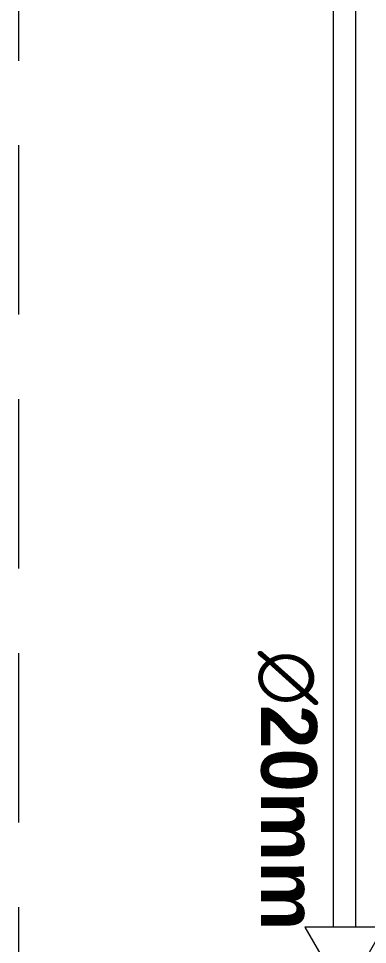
# Model space of a CAD drawing. Header units: inches. Extents: x -98933 to 1585249, y -3352739 to 192771.
# Drawn here: x 58161.12 to 58166.06, y 49955.06 to 49968.19 of the extents above; entities that cross this region are included whole.
import ezdxf

# ---------------------------------------------------------------- set-up
doc = ezdxf.new("R2010")
doc.units = ezdxf.units.IN
doc.header["$MEASUREMENT"] = 0
doc.linetypes.add('HIDDEN', pattern=[0.375, 0.25, -0.125])
doc.layers.get('0').update_dxf_attribs({"lineweight": 0})
for name, color, linetype, lineweight in [('Diamention', 30, 'Continuous', 0), ('DIM', 7, 'Continuous', 0), ('FIRE SCH', 8, 'Continuous', 0)]:
    doc.layers.add(name, color=color, linetype=linetype, lineweight=lineweight)
doc.layers.add('FIREFIGHTING', color=241, linetype='Continuous')
doc.styles.get("Standard").update_dxf_attribs({"font": 'arialbd.ttf', "height": 24})

# ---------------------------------------------------------------- blocks, each defined once
blk = doc.blocks.new('P.R.V')
at = {"layer": 'FIRE SCH', "color": 1}
for p, q in [((145871.8, 36731.9), (145941.7, 36731.9)), ((145906.7, 36638.4), (145906.7, 36731.9)), ((145881.8, 36717.1), (145931.7, 36717.1)), ((145889.9, 36702.4), (145923.5, 36702.4)), ((145857.5, 36553.1), (145956, 36553.1))]:
    blk.add_line(p, q, dxfattribs=at)
blk.add_lwpolyline([(145821.4, 36589.2), (145821.4, 36687.7), (145906.7, 36638.4)], close=True, dxfattribs=at)
blk.add_lwpolyline([(145956, 36553.1), (145906.7, 36638.4), (145857.5, 36553.1)], dxfattribs=at)
blk = doc.blocks.new('RFF')
at = {"layer": 'Diamention', "linetype": 'HIDDEN', "lineweight": 5, "ltscale": 15}
blk.add_line((-221357.763, 148755.157, 893361.882), (-221357.763, 148371.204, 893361.882), dxfattribs=at)
at = {"layer": 'FIREFIGHTING', "color": 3, "lineweight": 5, "ltscale": 5}
for p, q in [((-221350.31, 148550.274, 893361.882), (-221350.31, 148490.336, 893361.882)), ((-221350.804, 148549.78, 893361.882), (-221350.804, 148490.336, 893361.882))]:
    blk.add_line(p, q, dxfattribs=at)
at = {"layer": 'DIM', "linetype": 'ByBlock', "lineweight": 5, "xscale": 0.01777759385221871, "yscale": 0.01777759384722195, "zscale": 0.01777759385221871, "rotation": 180}
blk.add_blockref('P.R.V', (-218756.682, 149140.162, 893361.882), dxfattribs=at)
at = {"layer": 'Diamention', "lineweight": 5, "insert": (-221351.159, 148496.455, 893361.882), "char_height": 1.23615, "width": 6.78212, "attachment_point": 1, "rotation": 270}
blk.add_mtext('{\\fSwis721 LtCn BT|b0|i0|c0|p34;∅}20mm ', dxfattribs=at)

msp = doc.modelspace()

# ---------------------------------------------------------------- block references
at = {"lineweight": -2, "xscale": 0.6399999999994179, "yscale": 0.6399999999994179, "zscale": 0.639999999984866}
msp.add_blockref('RFF', (199830.092, -45078.511, -483662.736), dxfattribs=at)

doc.saveas('drawing.dxf')
